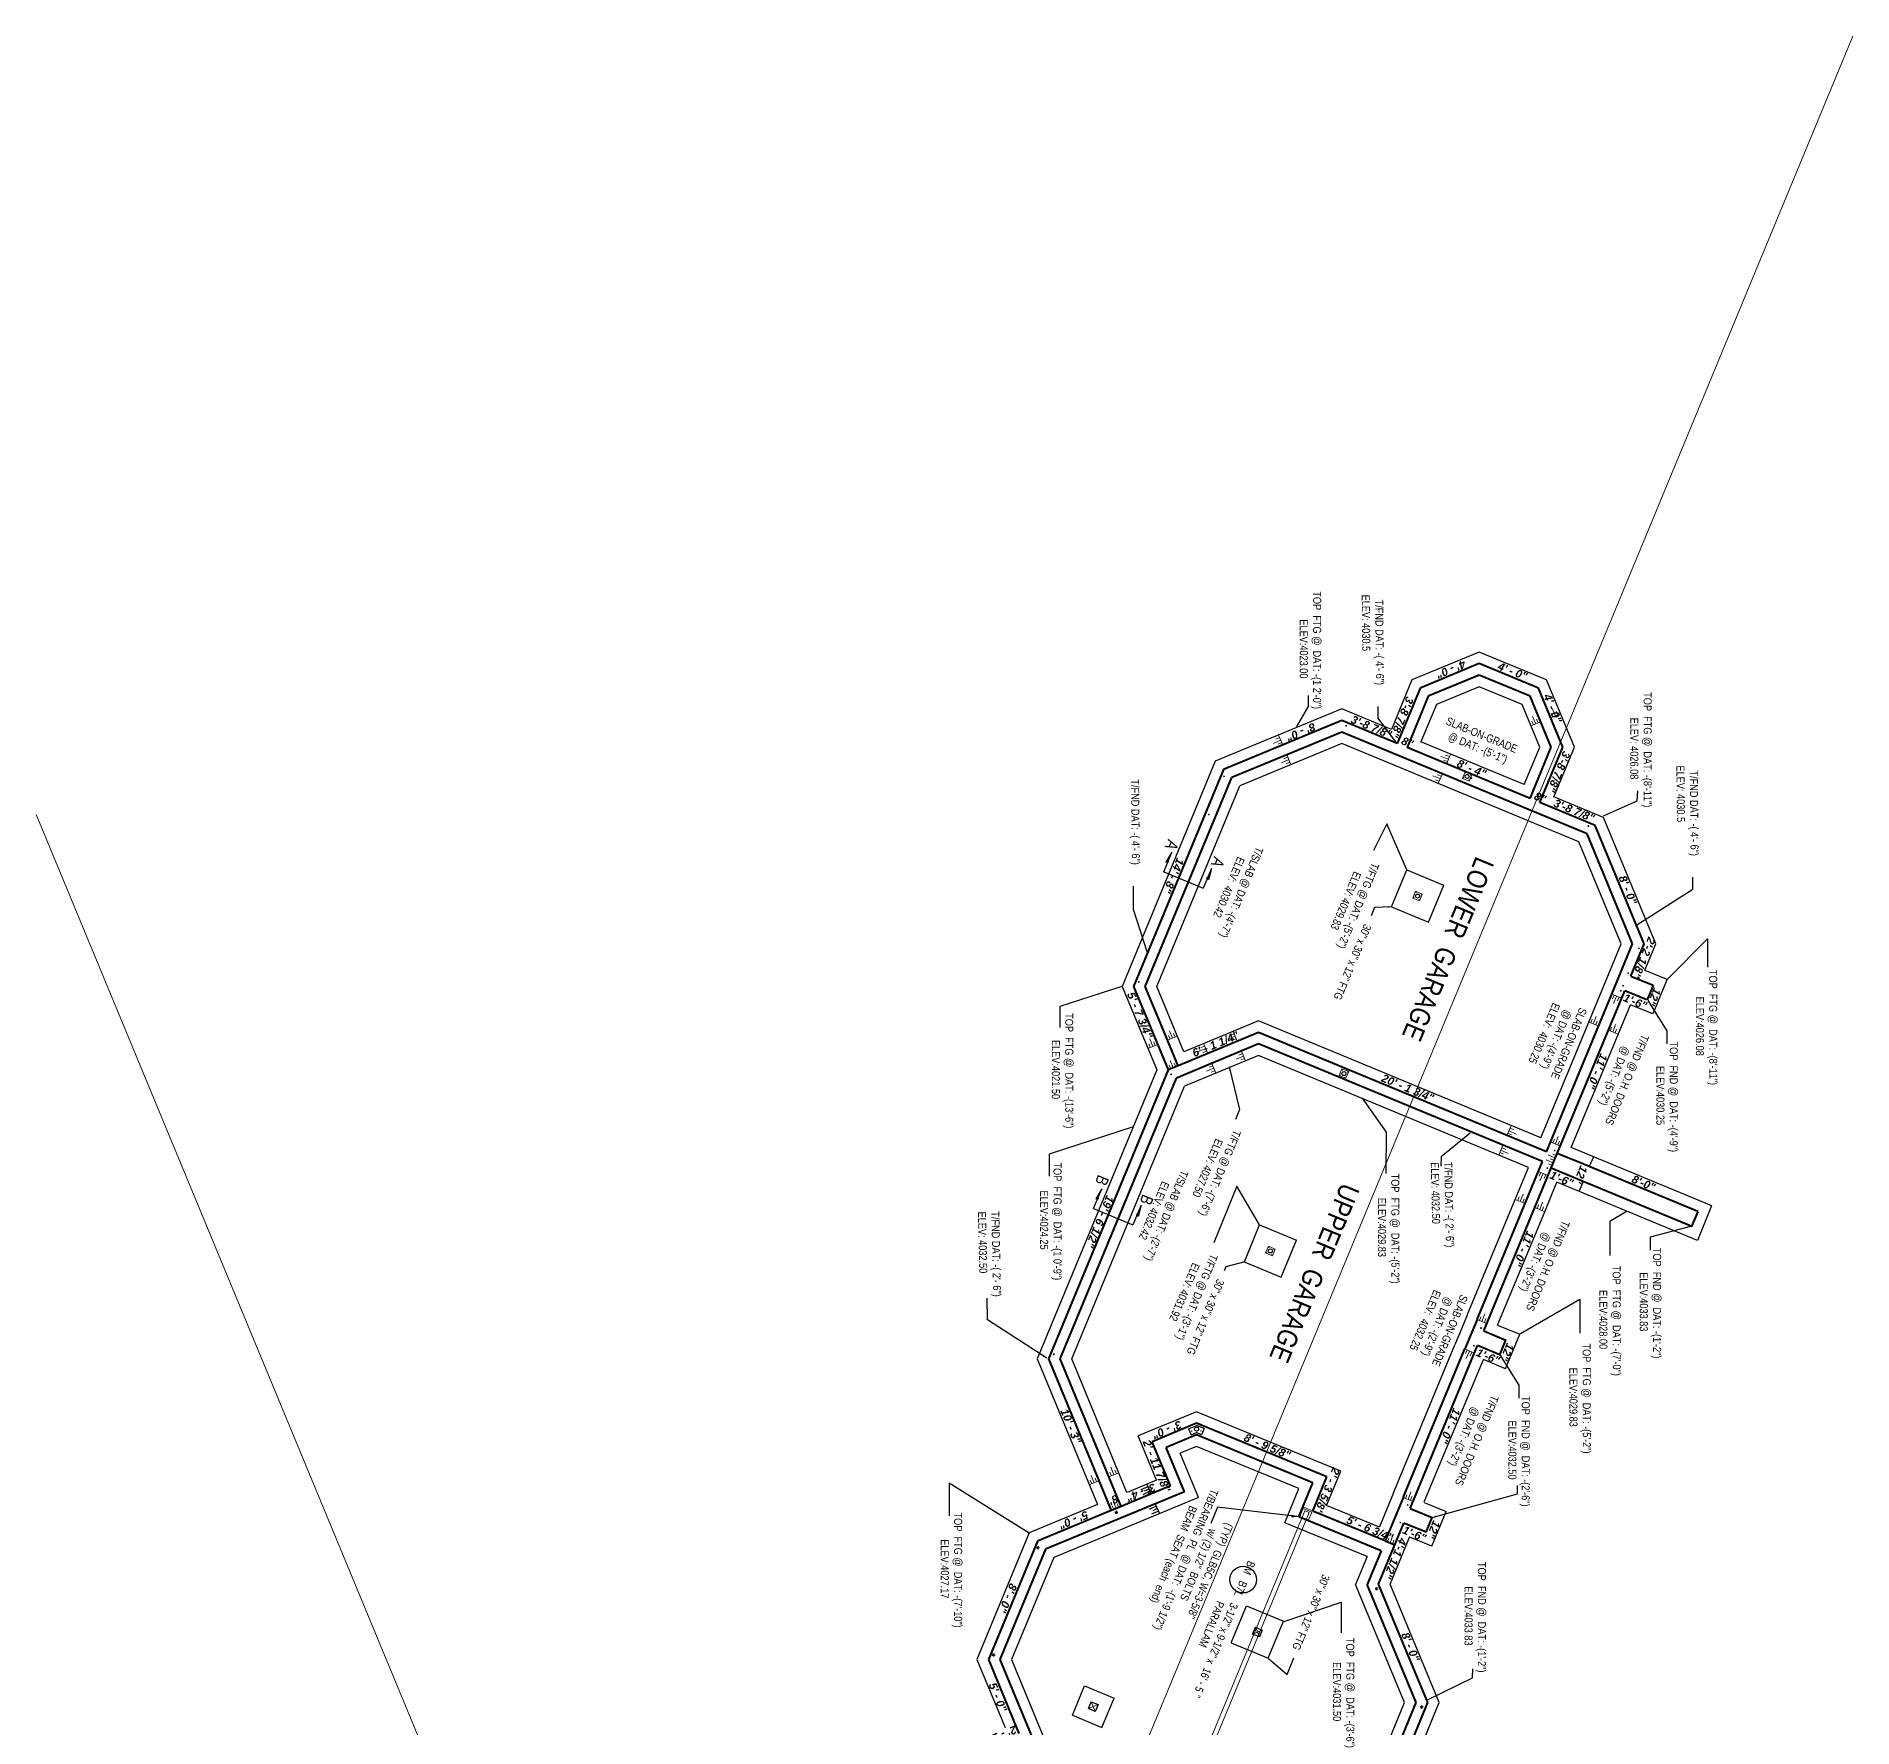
# Model space of a CAD drawing. Extents: x 1662 to 3024, y -14186 to -10515.
# Drawn here: x 1662 to 3024, y -11782 to -10515 of the extents above; entities that cross this region are included whole.
import ezdxf

# ---------------------------------------------------------------- set-up
doc = ezdxf.new("R2010")
doc.units = 0
doc.header["$LTSCALE"] = 50
doc.header["$MEASUREMENT"] = 0
doc.linetypes.add('HIDDEN', pattern=[0.375, 0.25, -0.125])
for name, color, linetype, lineweight in [('BEAMS TEXT', 3, 'CONTINUOUS', 20), ('FLOOR BEAMS', 3, 'HIDDEN', 20), ('FOOTING', 7, 'HIDDEN', 30), ('FOOTING TEXT', 7, 'CONTINUOUS', 9), ('FOUNDATION', 7, 'CONTINUOUS', 40), ('FOUNDATION TEXT', 7, 'CONTINUOUS', 9), ('LAYOUT', 6, 'CONTINUOUS', 9), ('WALL FRAMING', 7, 'CONTINUOUS', 30)]:
    doc.layers.add(name, color=color, linetype=linetype, lineweight=lineweight)
for name, color, linetype in [('FL FRAMING STEEL', 7, 'CONTINUOUS'), ('LLTEXT', 7, 'CONTINUOUS'), ('STEEL', 5, 'CONTINUOUS')]:
    doc.layers.add(name, color=color, linetype=linetype)
doc.styles.add('ARCHENT', font='technical.ttf', dxfattribs={"height": 2})
doc.styles.add('ARCHENTLTD', font='technical.ttf', dxfattribs={"height": 6})
doc.dimstyles.new('ARCHENT', dxfattribs={"dimtxt": 6, "dimasz": 6, "dimexe": 9, "dimexo": 3, "dimgap": 1, "dimtad": 0, "dimtoh": 1, "dimdec": 3, "dimzin": 0, "dimdsep": 46, "dimlunit": 4, "dimtxsty": 'ARCHENTLTD', "dimcen": 6, "dimaunit": 1, "dimadec": 0, "dimazin": 0, "dimtfac": 1, "dimtdec": 3, "dimtofl": 0, "dimtmove": 0, "dimatfit": 3, "dimfxl": 1, "dimfrac": 2, "dimtolj": 1, "dimtzin": 0, "dimarcsym": 0})
doc.dimstyles.new('ARCHENTLTD', dxfattribs={"dimtxt": 2, "dimasz": 3, "dimexe": 6, "dimexo": 3, "dimgap": 2, "dimtad": 0, "dimdec": 3, "dimzin": 1, "dimdsep": 46, "dimlunit": 4, "dimtxsty": 'ARCHENT', "dimcen": 2, "dimadec": 0, "dimazin": 0, "dimtfac": 1, "dimtdec": 3, "dimtofl": 0, "dimtmove": 0, "dimatfit": 3, "dimfxl": 1, "dimfrac": 2, "dimtolj": 1, "dimtzin": 0, "dimarcsym": 0})

msp = doc.modelspace()

# ---------------------------------------------------------------- hatches: boundary and pattern name
at = {"layer": 'STEEL', "linetype": 'Continuous', "lineweight": 20, "ltscale": 15}
h = msp.add_hatch(color=256, dxfattribs=at)
h.paths.add_polyline_path([(2731.9812, -11070.8735, 0.084647794), (2732.1041, -11070.9015), (2732.3749, -11070.2477, 0.084647794), (2732.2682, -11070.1806, 1)])
h.paths.add_polyline_path([(2732.3749, -11070.2477), (2732.1041, -11070.9015, 0.301355905), (2732.4616, -11070.6918), (2732.4794, -11070.6487, 0.301355905)])
h = msp.add_hatch(color=256, dxfattribs=at)
h.paths.add_polyline_path([(2733.7889, -11066.5094, -0.084647794), (2733.8956, -11066.5766), (2733.6248, -11067.2303, -0.084647794), (2733.5019, -11067.2024, -1)])
h.paths.add_polyline_path([(2733.6248, -11067.2303), (2733.8956, -11066.5766, -0.301355905), (2734.0001, -11066.9776), (2733.9822, -11067.0207, -0.301355905)])
h = msp.add_hatch(color=256, dxfattribs=at)
h.paths.add_polyline_path([(2737.483, -11068.0396, 0.084647794), (2737.3601, -11068.0116), (2737.0893, -11068.6654, 0.084647794), (2737.196, -11068.7325, 1)])
h.paths.add_polyline_path([(2737.0893, -11068.6654), (2737.3601, -11068.0116, 0.301355905), (2737.0027, -11068.2213), (2736.9848, -11068.2644, 0.301355905)])
h = msp.add_hatch(color=256, dxfattribs=at)
h.paths.add_polyline_path([(2735.6754, -11072.4037, -0.084647794), (2735.5687, -11072.3365), (2735.8395, -11071.6828, -0.084647794), (2735.9624, -11071.7108, -1)])
h.paths.add_polyline_path([(2735.8395, -11071.6828), (2735.5687, -11072.3365, -0.301355905), (2735.4642, -11071.9355), (2735.482, -11071.8925, -0.301355905)])
h = msp.add_hatch(color=256, dxfattribs=at)
h.paths.add_polyline_path([(2694.7925, -11160.5386, 0.084647794), (2694.9155, -11160.5666), (2695.1863, -11159.9128, 0.084647794), (2695.0795, -11159.8457, 1)])
h.paths.add_polyline_path([(2695.1863, -11159.9128), (2694.9155, -11160.5666, 0.301355905), (2695.2729, -11160.3569), (2695.2907, -11160.3138, 0.301355905)])
h = msp.add_hatch(color=256, dxfattribs=at)
h.paths.add_polyline_path([(2696.6002, -11156.1745, -0.084647794), (2696.7069, -11156.2417), (2696.4361, -11156.8954, -0.084647794), (2696.3132, -11156.8674, -1)])
h.paths.add_polyline_path([(2696.4361, -11156.8954), (2696.7069, -11156.2417, -0.301355905), (2696.8114, -11156.6427), (2696.7935, -11156.6858, -0.301355905)])
h = msp.add_hatch(color=256, dxfattribs=at)
h.paths.add_polyline_path([(2698.4867, -11162.0688, -0.084647794), (2698.38, -11162.0016), (2698.6508, -11161.3479, -0.084647794), (2698.7737, -11161.3759, -1)])
h.paths.add_polyline_path([(2698.6508, -11161.3479), (2698.38, -11162.0016, -0.301355905), (2698.2755, -11161.6006), (2698.2934, -11161.5575, -0.301355905)])
h = msp.add_hatch(color=256, dxfattribs=at)
h.paths.add_polyline_path([(2700.2944, -11157.7047, 0.084647794), (2700.1714, -11157.6767), (2699.9006, -11158.3305, 0.084647794), (2700.0073, -11158.3976, 1)])
h.paths.add_polyline_path([(2699.9006, -11158.3305), (2700.1714, -11157.6767, 0.301355905), (2699.814, -11157.8864), (2699.7961, -11157.9295, 0.301355905)])
h = msp.add_hatch(color=256, dxfattribs=at)
h.paths.add_polyline_path([(2639.6497, -11293.5384, 0.084647794), (2639.7726, -11293.5663), (2640.0434, -11292.9126, 0.084647794), (2639.9367, -11292.8454, 1)])
h.paths.add_polyline_path([(2640.0434, -11292.9126), (2639.7726, -11293.5663, 0.301355905), (2640.1301, -11293.3567), (2640.1479, -11293.3136, 0.301355905)])
h = msp.add_hatch(color=256, dxfattribs=at)
h.paths.add_polyline_path([(2641.4574, -11289.1743, -0.084647794), (2641.5641, -11289.2414), (2641.2933, -11289.8952, -0.084647794), (2641.1704, -11289.8672, -1)])
h.paths.add_polyline_path([(2641.2933, -11289.8952), (2641.5641, -11289.2414, -0.301355905), (2641.6686, -11289.6424), (2641.6507, -11289.6855, -0.301355905)])
h = msp.add_hatch(color=256, dxfattribs=at)
h.paths.add_polyline_path([(2643.3439, -11295.0685, -0.084647794), (2643.2372, -11295.0014), (2643.508, -11294.3476, -0.084647794), (2643.6309, -11294.3756, -1)])
h.paths.add_polyline_path([(2643.508, -11294.3476), (2643.2372, -11295.0014, -0.301355905), (2643.1327, -11294.6004), (2643.1505, -11294.5573, -0.301355905)])
h = msp.add_hatch(color=256, dxfattribs=at)
h.paths.add_polyline_path([(2645.1515, -11290.7045, 0.084647794), (2645.0286, -11290.6765), (2644.7578, -11291.3302, 0.084647794), (2644.8645, -11291.3974, 1)])
h.paths.add_polyline_path([(2644.7578, -11291.3302), (2645.0286, -11290.6765, 0.301355905), (2644.6712, -11290.8862), (2644.6533, -11290.9292, 0.301355905)])
h = msp.add_hatch(color=256, dxfattribs=at)
h.paths.add_polyline_path([(2586.2728, -11422.1833, -0.084647794), (2586.3795, -11422.2505), (2586.1087, -11422.9042, -0.084647794), (2585.9858, -11422.8762, -1)])
h.paths.add_polyline_path([(2586.1087, -11422.9042), (2586.3795, -11422.2505, -0.301355905), (2586.484, -11422.6515), (2586.4661, -11422.6946, -0.301355905)])
h = msp.add_hatch(color=256, dxfattribs=at)
h.paths.add_polyline_path([(2589.967, -11423.7135, 0.084647794), (2589.844, -11423.6855), (2589.5732, -11424.3393, 0.084647794), (2589.6799, -11424.4064, 1)])
h.paths.add_polyline_path([(2589.5732, -11424.3393), (2589.844, -11423.6855, 0.301355905), (2589.4866, -11423.8952), (2589.4687, -11423.9383, 0.301355905)])
h = msp.add_hatch(color=256, dxfattribs=at)
h.paths.add_polyline_path([(2584.4651, -11426.5474, 0.084647794), (2584.5881, -11426.5754), (2584.8588, -11425.9216, 0.084647794), (2584.7521, -11425.8545, 1)])
h.paths.add_polyline_path([(2584.8588, -11425.9216), (2584.5881, -11426.5754, 0.301355905), (2584.9455, -11426.3657), (2584.9633, -11426.3226, 0.301355905)])
h = msp.add_hatch(color=256, dxfattribs=at)
h.paths.add_polyline_path([(2588.1593, -11428.0776, -0.084647794), (2588.0526, -11428.0104), (2588.3234, -11427.3567, -0.084647794), (2588.4463, -11427.3847, -1)])
h.paths.add_polyline_path([(2588.3234, -11427.3567), (2588.0526, -11428.0104, -0.301355905), (2587.9481, -11427.6094), (2587.966, -11427.5663, -0.301355905)])
at = {"layer": 'WALL FRAMING', "lineweight": 9, "ltscale": 150}
for points in [[(2644.146, -11031.691, 1), (2644.146, -11031.066, 1)], [(2552.4707, -11069.6455, 1), (2552.4707, -11069.0205, 1)], [(2737.5579, -11070.5216, 1), (2738.1381, -11070.7539, 1)], [(2541.1223, -11098.2704, 1), (2541.1223, -11097.6454, 1)], [(2825.6574, -11106.922, 1), (2825.6574, -11106.297, 1)], [(2863.6038, -11198.6007, 1), (2863.6038, -11197.9757, 1)], [(2855.4769, -11217.1752, 1), (2855.4769, -11216.5502, 1)], [(2488.5942, -11223.7504, 1), (2488.5942, -11223.1254, 1)], [(2849.9992, -11230.3905, 1), (2849.9992, -11229.7655, 1)], [(2851.6523, -11226.5395, 1), (2851.6523, -11225.9145, 1)], [(2512.7908, -11293.01, 1), (2512.7908, -11292.385, 1)], [(2800.3431, -11350.1951, 1), (2800.3431, -11349.5701, 1)], [(2794.8582, -11363.4176, 1), (2794.8582, -11362.7926, 1)], [(2745.1971, -11483.2303, 1), (2745.1971, -11482.6053, 1)], [(2424.7991, -11502.8738, 1), (2424.7991, -11502.2488, 1)], [(2424.7991, -11502.8738, 1), (2424.7991, -11502.2488, 1)], [(2424.7991, -11502.906, 1), (2424.7991, -11502.281, 1)], [(2424.8443, -11502.9059, 1), (2424.8443, -11502.2809, 1)], [(2739.7193, -11496.4456, 1), (2739.7193, -11495.8206, 1)], [(2690.1528, -11615.8927, 1), (2690.1528, -11615.2677, 1)], [(2472.0298, -11620.9424, 1), (2471.4537, -11621.1847, 1)], [(2684.6751, -11629.108, 1), (2684.6751, -11628.483, 1)], [(2412.9459, -11647.9932, 1), (2412.9459, -11647.3682, 1)], [(2666.8442, -11678.6901, 1), (2666.8442, -11678.0651, 1)], [(2379.6789, -11728.2202, 1), (2379.6789, -11727.5952, 1)], [(2700.7081, -11767.3464, 1), (2700.7081, -11766.7214, 1)]]:
    msp.add_hatch(color=256, dxfattribs=at).paths.add_polyline_path(points)

# ---------------------------------------------------------------- linework, layer by layer
at = {"layer": 'BEAMS TEXT', "linetype": 'Continuous', "lineweight": 30, "ltscale": 75}
msp.add_circle((2566.8399, -11671.5168), 10, dxfattribs=at)
at = {"layer": 'FLOOR BEAMS', "ltscale": 50}
for p, q in [((2538.171, -11801.3043), (2613.1519, -11619.8469)), ((2541.4233, -11802.6514), (2616.4024, -11621.2001)), ((2616.4024, -11621.2001), (2613.1519, -11619.8469))]:
    msp.add_line(p, q, dxfattribs=at)
at = {"layer": 'FOOTING', "ltscale": 75}
for p, q in [((2743.7969, -10976.1892), (2693.3288, -10997.0938)), ((2794.266, -10997.0933), (2743.7991, -10976.1892)), ((2693.3284, -10997.0949), (2677.9522, -11034.2163)), ((2743.7991, -11002.1657), (2711.6965, -11015.463)), ((2775.8995, -11015.463), (2743.7969, -11002.1657)), ((2815.1717, -11047.5618), (2794.2676, -10997.0949)), ((2711.6981, -11015.4615), (2700.1228, -11043.4067)), ((2789.1952, -11047.564), (2775.8979, -11015.4615)), ((2640.8069, -11018.8196), (2545.9645, -11058.0774)), ((2677.9522, -11034.2163), (2640.8093, -11018.8196)), ((2777.6113, -11075.5279), (2700.1228, -11043.4067)), ((2640.8027, -11044.7961), (2564.3345, -11076.4484)), ((2818.5222, -11118.467), (2640.8002, -11044.7961)), ((2777.6113, -11075.5279), (2789.1952, -11047.5618)), ((2799.7819, -11084.7183), (2815.1717, -11047.564)), ((2545.9627, -11058.0792), (2476.0362, -11226.7966)), ((2502.0129, -11226.8043), (2564.3361, -11076.4468)), ((2836.8937, -11100.1022), (2799.7819, -11084.7183)), ((2876.1522, -11194.9488), (2836.8952, -11100.1037)), ((2850.1757, -11194.9442), (2818.5207, -11118.4654)), ((2825.8977, -11253.514), (2850.1757, -11194.9422)), ((2867.9561, -11214.7048), (2876.1513, -11194.9514)), ((2867.9561, -11214.7048), (2884.5744, -11221.4549)), ((2476.0362, -11226.8143), (2502.0654, -11289.3738)), ((2513.411, -11254.1732), (2502.0129, -11226.7855)), ((2884.5925, -11221.4979), (2873.9517, -11247.3879)), ((2812.8027, -11347.6452), (2857.2421, -11240.5295)), ((2873.8897, -11247.373), (2857.2421, -11240.5295)), ((2522.4247, -11275.8318), (2513.411, -11254.1732)), ((2578.323, -11252.6183), (2522.4247, -11275.8318)), ((2767.7486, -11331.1352), (2578.323, -11252.6183)), ((2789.9152, -11340.3233), (2825.8977, -11253.514)), ((2578.3382, -11278.6047), (2522.9536, -11301.6544)), ((2758.5546, -11353.3043), (2578.3382, -11278.6047)), ((2502.0654, -11289.3557), (2412.2953, -11505.93)), ((2438.2718, -11505.9386), (2522.9536, -11301.6544)), ((2789.9152, -11340.3233), (2767.7486, -11331.1352)), ((2780.7254, -11362.4942), (2758.5546, -11353.3043)), ((2918.0991, -11391.2905), (2812.8027, -11347.6452)), ((2829.4029, -11354.5006), (2826.3524, -11361.9215)), ((2770.7716, -11386.5083), (2780.7254, -11362.4942)), ((2792.8761, -11395.6757), (2802.073, -11373.5077)), ((2907.4047, -11417.1677), (2802.073, -11373.5077)), ((2821.7899, -11373.0204), (2818.7572, -11380.398)), ((2734.7758, -11473.3497), (2770.7716, -11386.5083)), ((2757.6204, -11480.6551), (2792.8761, -11395.6757)), ((2734.7758, -11473.3497), (2725.585, -11495.5229)), ((2757.6204, -11480.6551), (2774.2696, -11487.5562)), ((2763.5179, -11513.4125), (2774.2476, -11487.5499)), ((2412.2953, -11505.9309), (2457.5443, -11615.2969)), ((2479.739, -11606.1163), (2438.2718, -11505.9364)), ((2679.6359, -11606.3772), (2725.585, -11495.5229)), ((2702.6009, -11613.2728), (2746.8907, -11506.5177)), ((2763.5227, -11513.4117), (2746.8907, -11506.5177)), ((2531.9156, -11545.6582), (2488.1707, -11563.8146)), ((2640.0646, -11590.2084), (2531.9147, -11545.6579)), ((2501.8998, -11596.9694), (2488.1707, -11563.8146)), ((2531.9493, -11571.6286), (2519.5191, -11576.7878)), ((2608.6813, -11603.2371), (2531.9493, -11571.6286)), ((2533.2489, -11609.9444), (2519.5191, -11576.7878)), ((2501.903, -11596.9619), (2479.745, -11606.1188)), ((2494.5686, -11599.9867), (2497.7711, -11607.3177)), ((2629.3882, -11615.9576), (2640.0646, -11590.2084)), ((2457.5442, -11615.2971), (2406.4408, -11636.4416)), ((2533.2477, -11609.9474), (2424.8003, -11654.8184)), ((2495.2734, -11601.8644), (2490.0352, -11604.1714)), ((2496.8856, -11605.5251), (2491.6474, -11607.8321)), ((2496.0795, -11603.6947), (2492.6716, -11605.1956)), ((2500.9423, -11614.5897), (2504.1448, -11621.9207)), ((2598.0088, -11628.9768), (2608.6813, -11603.2371)), ((2679.6363, -11606.3763), (2669.0883, -11631.8149)), ((2702.4327, -11613.6787), (2719.0546, -11620.4303)), ((2501.6471, -11616.4674), (2496.4268, -11618.8148)), ((2503.2875, -11620.1155), (2498.0673, -11622.4629)), ((2502.4673, -11618.2914), (2499.0711, -11619.8186)), ((2708.3333, -11646.4284), (2719.087, -11620.5079)), ((2406.4392, -11636.4432), (2367.1289, -11731.2426)), ((2677.0403, -11674.8833), (2691.8629, -11639.1554)), ((2708.3674, -11646.4142), (2691.6948, -11639.561)), ((2424.8018, -11654.8169), (2393.1054, -11731.2549)), ((2659.8087, -11654.1948), (2651.1433, -11675.0932)), ((2687.8991, -11763.5578), (2651.1433, -11675.1086)), ((2713.8762, -11763.5274), (2677.0403, -11674.8833)), ((2367.1289, -11731.2449), (2388.3207, -11782.4628)), ((2393.1054, -11731.2527), (2419.6712, -11795.4589)), ((2656.3179, -11840.0384), (2687.8991, -11763.5578)), ((2674.7076, -11858.3854), (2713.8762, -11763.53))]:
    msp.add_line(p, q, dxfattribs=at)
at = {"layer": 'FOOTING', "lineweight": 9, "ltscale": 75}
for p, q in [((2789.9333, -11028.4534), (2782.5406, -11031.5107)), ((2784.4195, -11030.817), (2783.1672, -11028.0909)), ((2786.2369, -11029.9821), (2783.7322, -11024.5299)), ((2788.0543, -11029.1472), (2786.802, -11026.4211)), ((2804.5714, -11022.3964), (2797.1786, -11025.4537)), ((2799.0576, -11024.76), (2797.8052, -11022.0339)), ((2800.875, -11023.9251), (2798.3702, -11018.4729)), ((2802.6924, -11023.0902), (2801.44, -11020.3641)), ((2594.9167, -11042.1439), (2589.4645, -11044.6487)), ((2594.0818, -11040.3265), (2591.3557, -11041.5789)), ((2593.3881, -11038.4475), (2596.4454, -11045.8403)), ((2595.7516, -11043.9613), (2593.0255, -11045.2137)), ((2600.9737, -11056.782), (2595.5215, -11059.2867)), ((2600.1388, -11054.9646), (2597.4127, -11056.2169)), ((2599.4451, -11053.0856), (2602.5024, -11060.4783)), ((2720.7024, -11056.432), (2715.076, -11054.3478)), ((2721.3972, -11054.5565), (2718.584, -11053.5145)), ((2722.2353, -11052.7373), (2719.1696, -11060.1266)), ((2601.8086, -11058.5993), (2599.0825, -11059.8517)), ((2714.6347, -11071.0656), (2709.0083, -11068.9814)), ((2715.3294, -11069.1901), (2712.5162, -11068.1481)), ((2716.1675, -11067.3709), (2713.1019, -11074.7602)), ((2720.0077, -11058.3075), (2717.1945, -11057.2654)), ((2713.94, -11072.9411), (2711.1268, -11071.899)), ((2844.9555, -11233.2742), (2843.7519, -11236.0221)), ((2846.7875, -11234.0766), (2844.3802, -11239.5725)), ((2848.6194, -11234.879), (2847.4158, -11237.627)), ((2513.8773, -11265.6606), (2511.6231, -11260.1001)), ((2562.4383, -11267.8773), (2559.3787, -11260.4855)), ((2832.9877, -11256.4555), (2825.5984, -11253.3899)), ((2827.4176, -11254.228), (2828.4597, -11251.4148)), ((2829.2931, -11254.9227), (2831.3772, -11249.2963)), ((2831.1685, -11255.6174), (2832.2106, -11252.8042)), ((2847.6213, -11262.5232), (2840.232, -11259.4576)), ((2842.0512, -11260.2957), (2843.0933, -11257.4825)), ((2843.9267, -11260.9904), (2846.0108, -11255.364)), ((2845.8021, -11261.6851), (2846.8442, -11258.8719)), ((2495.3821, -11273.3135), (2502.7738, -11270.2538)), ((2497.2245, -11272.535), (2496.0974, -11269.7548)), ((2499.078, -11271.7836), (2496.8238, -11266.2232)), ((2500.9314, -11271.0322), (2499.8043, -11268.252)), ((2510.1814, -11267.1904), (2517.5732, -11264.1308)), ((2512.0238, -11266.412), (2510.8967, -11263.6318)), ((2515.7308, -11264.9092), (2514.6037, -11262.129)), ((2538.7438, -11273.386), (2533.1833, -11275.6402)), ((2537.9924, -11271.5325), (2535.2121, -11272.6596)), ((2540.2736, -11277.0819), (2537.2139, -11269.6901)), ((2560.9085, -11264.1814), (2555.348, -11266.4356)), ((2560.1571, -11262.3279), (2557.3769, -11263.455)), ((2561.6599, -11266.0349), (2558.8797, -11267.162)), ((2512.5609, -11288.5671), (2511.4338, -11285.7869)), ((2514.4144, -11287.8157), (2512.1602, -11282.2552)), ((2516.2679, -11287.0643), (2515.1408, -11284.2841)), ((2539.4952, -11275.2395), (2536.7149, -11276.3666)), ((2544.8668, -11288.1853), (2539.3063, -11290.4395)), ((2544.1154, -11286.3318), (2541.3352, -11287.4589)), ((2546.3966, -11291.8812), (2543.337, -11284.4894)), ((2567.0315, -11278.9808), (2561.4711, -11281.2349)), ((2566.2801, -11277.1273), (2563.4999, -11278.2544)), ((2567.7829, -11280.8342), (2565.0027, -11281.9613)), ((2568.5614, -11282.6766), (2565.5017, -11275.2849)), ((2545.6182, -11290.0388), (2542.838, -11291.1659)), ((2767.6879, -11331.2815), (2764.6223, -11338.6707)), ((2765.3181, -11336.7925), (2768.0428, -11338.048)), ((2766.1551, -11334.9761), (2771.6044, -11337.487)), ((2766.9921, -11333.1597), (2769.7167, -11334.4151)), ((2799.0764, -11344.2005), (2800.1185, -11341.3873)), ((2800.9519, -11344.8952), (2803.036, -11339.2688)), ((2802.8273, -11345.5899), (2803.8694, -11342.7767)), ((2761.6144, -11345.9126), (2758.5487, -11353.3019)), ((2759.2446, -11351.4237), (2761.9692, -11352.6792)), ((2760.0815, -11349.6073), (2765.5309, -11352.1182)), ((2760.9185, -11347.7908), (2763.6432, -11349.0463)), ((2800.911, -11355.5489), (2795.4601, -11353.0415)), ((2800.0752, -11357.3659), (2797.3497, -11356.1122)), ((2801.7468, -11353.7319), (2799.0214, -11352.4782)), ((2789.9169, -11366.3409), (2788.7132, -11369.0889)), ((2791.7488, -11367.1433), (2789.3415, -11372.6392)), ((2793.5808, -11367.9458), (2792.3771, -11370.6937)), ((2799.372, -11359.2439), (2793.921, -11356.7364)), ((2798.5362, -11361.0608), (2795.8107, -11359.8071)), ((2774.5561, -11388.0785), (2776.6402, -11382.4521)), ((2778.2507, -11389.6114), (2770.8614, -11386.5457)), ((2772.6806, -11387.3838), (2773.7227, -11384.5706)), ((2776.4315, -11388.7732), (2777.4736, -11385.9601)), ((2792.8843, -11395.6791), (2785.495, -11392.6134)), ((2787.3142, -11393.4515), (2788.3563, -11390.6383)), ((2789.1897, -11394.1462), (2791.2738, -11388.5199)), ((2791.0651, -11394.841), (2792.1072, -11392.0278)), ((2743.9863, -11477.2487), (2745.0284, -11474.4355)), ((2745.8617, -11477.9434), (2747.9459, -11472.317)), ((2747.7372, -11478.6381), (2748.7793, -11475.8249)), ((2734.6757, -11499.3293), (2733.472, -11502.0772)), ((2736.5076, -11500.1317), (2734.1004, -11505.6276)), ((2738.3396, -11500.9341), (2737.136, -11503.6821)), ((2469.9238, -11592.8626), (2467.6696, -11587.3021)), ((2451.4286, -11600.5154), (2458.8204, -11597.4558)), ((2453.271, -11599.737), (2452.1439, -11596.9568)), ((2455.1245, -11598.9856), (2452.8703, -11593.4252)), ((2456.978, -11598.2342), (2455.8509, -11595.454)), ((2466.2279, -11594.3924), (2473.6197, -11591.3327)), ((2468.0703, -11593.614), (2466.9432, -11590.8337)), ((2471.7773, -11592.1112), (2470.6502, -11589.3309)), ((2471.71, -11618.0951), (2469.4558, -11612.5347)), ((2473.5635, -11617.3437), (2472.4364, -11614.5635)), ((2688.5442, -11610.6246), (2689.5862, -11607.8114)), ((2690.4196, -11611.3193), (2692.5038, -11605.6929)), ((2692.2951, -11612.014), (2693.3372, -11609.2008)), ((2469.8565, -11618.8465), (2468.7294, -11616.0663)), ((2675.0978, -11643.2665), (2676.1399, -11640.4533)), ((2676.9733, -11643.9612), (2679.0574, -11638.3348)), ((2678.8487, -11644.6559), (2679.8908, -11641.8427))]:
    msp.add_line(p, q, dxfattribs=at)
at = {"layer": 'FOOTING', "ltscale": 50}
for p, q in [((2677.988, -11167.1432), (2689.4685, -11139.4268)), ((2689.4209, -11139.5418), (2717.1373, -11151.0223)), ((2705.7044, -11178.6237), (2717.1849, -11150.9073)), ((2677.9404, -11167.2582), (2705.6568, -11178.7387)), ((2567.7186, -11433.2026), (2579.1991, -11405.4863)), ((2579.1515, -11405.6012), (2606.8679, -11417.0817)), ((2595.435, -11444.6831), (2606.9155, -11416.9668)), ((2567.671, -11433.3176), (2595.3874, -11444.7981)), ((2659.8749, -11654.2706), (2598.0333, -11629.0354)), ((2668.9425, -11632.0495), (2629.3474, -11615.8922)), ((2557.8958, -11718.9484), (2569.3763, -11691.232)), ((2569.3763, -11691.232), (2597.0927, -11702.7125)), ((2585.6122, -11730.4289), (2597.0927, -11702.7125)), ((2557.8958, -11718.9484), (2585.6122, -11730.4289)), ((2438.8124, -11773.2158), (2447.9969, -11751.0427)), ((2447.9969, -11751.0427), (2470.17, -11760.2271)), ((2460.9856, -11782.4002), (2470.17, -11760.2271)), ((2438.8124, -11773.2158), (2460.9856, -11782.4002))]:
    msp.add_line(p, q, dxfattribs=at)
at = {"layer": 'FOOTING TEXT', "linetype": 'Continuous', "lineweight": 30, "ltscale": 25}
for p, q in [((2507.3298, -11140.9106), (2513.4513, -11126.1247)), ((2513.4372, -11126.1257), (2508.9568, -11133.6305)), ((2508.9568, -11133.6305), (2511.1735, -11133.433)), ((2543.0204, -11138.3667), (2536.8988, -11153.1526)), ((2543.0204, -11138.3667), (2540.8913, -11146.8439)), ((2507.3298, -11140.9106), (2536.8988, -11153.1526)), ((2540.8913, -11146.8439), (2539.4617, -11145.1385)), ((2454.6684, -11393.3225), (2460.79, -11378.5365)), ((2460.7759, -11378.5376), (2456.2955, -11386.0424)), ((2454.6684, -11393.3225), (2484.2374, -11405.5645)), ((2456.2955, -11386.0424), (2458.5121, -11385.8449)), ((2490.359, -11390.7786), (2484.2374, -11405.5645)), ((2488.23, -11399.2558), (2486.8004, -11397.5504)), ((2490.359, -11390.7786), (2488.23, -11399.2558))]:
    msp.add_line(p, q, dxfattribs=at)
at = {"layer": 'FOUNDATION', "ltscale": 25}
for p, q in [((2743.798, -10984.8479), (2699.4518, -11003.2167)), ((2788.1442, -11003.2167), (2743.798, -10984.8479)), ((2743.798, -10993.507), (2705.5747, -11009.3396)), ((2782.0213, -11009.3396), (2743.798, -10993.507)), ((2699.4518, -11003.2167), (2682.2809, -11044.6708)), ((2705.5747, -11009.3396), (2689.6711, -11047.7343)), ((2797.8539, -11047.5629), (2782.0213, -11009.3396)), ((2806.513, -11047.5629), (2788.1442, -11003.2167)), ((2781.94, -11085.9824), (2797.8539, -11047.5629)), ((2789.3302, -11089.0459), (2806.513, -11047.5629)), ((2512.3519, -11601.3), (2475.4069, -11616.5677))]:
    msp.add_line(p, q, dxfattribs=at)
at = {"layer": 'FOUNDATION', "ltscale": 75}
for p, q in [((2640.8059, -11027.4783), (2552.0848, -11064.2023)), ((2682.2809, -11044.6708), (2640.8059, -11027.4783)), ((2640.8037, -11036.1374), (2558.2142, -11070.3235)), ((2824.6457, -11112.3452), (2640.8037, -11036.1374)), ((2781.94, -11085.9824), (2689.6711, -11047.7343)), ((2552.0848, -11064.2023), (2484.6949, -11226.7995)), ((2493.3542, -11226.8011), (2558.2142, -11070.3235)), ((2830.7702, -11106.2239), (2789.3302, -11089.0459)), ((2867.4935, -11194.9476), (2830.7702, -11106.2239)), ((2858.8344, -11194.9454), (2824.6457, -11112.3452)), ((2843.2551, -11232.5311), (2858.8344, -11194.9454)), ((2484.6949, -11226.7995), (2510.7241, -11289.3589)), ((2506.0251, -11257.247), (2493.3542, -11226.8011)), ((2794.2423, -11350.7769), (2843.2551, -11232.5311)), ((2518.1103, -11286.2859), (2506.0251, -11257.247)), ((2578.3259, -11261.2795), (2518.1103, -11286.2859)), ((2578.332, -11269.9421), (2516.8215, -11295.5412)), ((2791.179, -11358.1672), (2578.332, -11269.9421)), ((2510.7241, -11289.3589), (2420.954, -11505.9333)), ((2429.6131, -11505.9354), (2516.8215, -11295.5412)), ((2742.1661, -11476.4129), (2791.179, -11358.1672)), ((2814.3996, -11369.9571), (2797.7484, -11363.0552)), ((2903.0776, -11406.7142), (2814.3996, -11369.9571)), ((2742.1661, -11476.4129), (2732.9753, -11498.5862)), ((2420.954, -11505.9333), (2467.995, -11619.6308)), ((2475.4069, -11616.5677), (2429.6131, -11505.9354)), ((2687.0262, -11609.4405), (2732.9753, -11498.5862)), ((2608.5509, -11624.4387), (2619.1424, -11598.8942)), ((2619.012, -11620.0958), (2629.6035, -11594.5513)), ((2522.7969, -11605.6138), (2418.6808, -11648.6927)), ((2687.0262, -11609.4405), (2673.3302, -11642.4714)), ((2467.995, -11619.6308), (2412.5603, -11642.5674)), ((2412.5603, -11642.5674), (2375.7875, -11731.2471)), ((2418.6808, -11648.6927), (2384.4467, -11731.2505)), ((2670.266, -11649.8613), (2659.802, -11675.0975)), ((2696.5583, -11763.5481), (2659.802, -11675.0975)), ((2705.2175, -11763.5383), (2668.3781, -11674.8858)), ((2375.7875, -11731.2471), (2398.7477, -11786.7387)), ((2384.4467, -11731.2505), (2409.2204, -11791.1253)), ((2662.4477, -11846.1543), (2696.5583, -11763.5481)), ((2668.5775, -11852.2703), (2705.2175, -11763.5383))]:
    msp.add_line(p, q, dxfattribs=at)
at = {"layer": 'FOUNDATION', "ltscale": 50}
for p, q in [((2857.4783, -11219.0836), (2867.4926, -11194.9454)), ((2802.3468, -11351.9712), (2852.9085, -11230.0985)), ((2794.2423, -11350.7769), (2578.3259, -11261.2795)), ((2747.1651, -11484.9814), (2802.3478, -11351.9716)), ((2818.9633, -11358.8587), (2802.3468, -11351.9712)), ((2907.6455, -11395.6175), (2818.9633, -11358.8587)), ((2759.1942, -11502.9575), (2763.7926, -11491.8735)), ((2691.956, -11618.0579), (2742.5702, -11496.0669)), ((2531.9271, -11554.3152), (2498.6202, -11568.1392)), ((2629.6077, -11594.553), (2531.9262, -11554.3148)), ((2512.3518, -11601.3), (2498.6202, -11568.1392)), ((2531.9386, -11562.9721), (2509.0698, -11572.4638)), ((2522.7969, -11605.6138), (2509.0698, -11572.4638)), ((2619.1491, -11598.8969), (2531.9377, -11562.9717)), ((2670.266, -11649.8613), (2608.5509, -11624.4387)), ((2673.3469, -11642.4782), (2619.012, -11620.0958)), ((2704.0096, -11635.9735), (2708.6321, -11624.8316)), ((2668.3781, -11674.8858), (2687.3985, -11629.1455))]:
    msp.add_line(p, q, dxfattribs=at)
at = {"layer": 'FOUNDATION', "ltscale": 1.5}
for p, q in [((2857.477, -11219.0831), (2874.1519, -11225.8562)), ((2869.5322, -11236.9321), (2852.9085, -11230.0985)), ((2874.1519, -11225.8562), (2869.5934, -11236.9474)), ((2518.1103, -11286.2859), (2510.7251, -11289.3594)), ((2907.6131, -11395.6041), (2903.0506, -11406.7029)), ((2747.1651, -11484.9814), (2763.8161, -11491.8833)), ((2759.1957, -11502.9581), (2742.5661, -11496.0652)), ((2475.4059, -11616.5653), (2468.0148, -11619.6247)), ((2691.9548, -11618.0575), (2708.6321, -11624.8316)), ((2673.3302, -11642.4714), (2680.5785, -11645.4785)), ((2704.0096, -11635.9735), (2687.3611, -11629.1301))]:
    msp.add_line(p, q, dxfattribs=at)
at = {"layer": 'FOUNDATION', "lineweight": 9, "ltscale": 75}
msp.add_line((2850.6454, -11235.5944), (2843.2551, -11232.5311), dxfattribs=at)
at = {"layer": 'FOUNDATION', "lineweight": 20, "ltscale": 75}
for p, q in [((2804.6963, -11346.4487), (2797.306, -11343.3854)), ((2795.5055, -11368.6219), (2788.1152, -11365.5586)), ((2749.5564, -11479.4762), (2742.1661, -11476.4129)), ((2740.3656, -11501.6495), (2732.9753, -11498.5862)), ((2694.2489, -11612.9079), (2686.8587, -11609.8446))]:
    msp.add_line(p, q, dxfattribs=at)
at = {"layer": 'FOUNDATION', "linetype": 'HIDDEN', "lineweight": 30, "ltscale": 75}
msp.add_line((2918.0451, -11391.2681), (2907.3993, -11417.1655), dxfattribs=at)
at = {"layer": 'FOUNDATION', "color": 7, "lineweight": 9, "ltscale": 75}
for p, q in [((2609.0596, -11624.6482), (2611.7459, -11618.2107)), ((2611.7459, -11618.2107), (2618.2183, -11620.8769)), ((2615.532, -11627.3145), (2618.2183, -11620.8769))]:
    msp.add_line(p, q, dxfattribs=at)
at = {"layer": 'FOUNDATION', "lineweight": 50, "ltscale": 1.5}
for centre in [(2471.7417, -11621.0635), (2412.9459, -11647.6807), (2666.8442, -11678.3776), (2379.6789, -11727.9077), (2700.7081, -11767.0339)]:
    msp.add_circle(centre, 0.5, dxfattribs=at)
at = {"layer": 'LAYOUT', "color": 6, "ltscale": 150}
for p, q in [((2385.2523, -12056.8448), (3023.7798, -10514.624)), ((2222.4055, -12450.1006), (1662.0612, -11097.9389))]:
    msp.add_line(p, q, dxfattribs=at)
at = {"layer": 'STEEL', "linetype": 'HIDDEN', "lineweight": 20}
for p, q in [((2733.2357, -11065.8756), (2731.1419, -11070.9305)), ((2738.3224, -11067.9826), (2733.2357, -11065.8756)), ((2736.2285, -11073.0375), (2738.3224, -11067.9826)), ((2731.1419, -11070.9305), (2736.2285, -11073.0375)), ((2696.047, -11155.5407), (2693.9532, -11160.5956)), ((2693.9532, -11160.5956), (2699.0399, -11162.7026)), ((2701.1337, -11157.6477), (2696.047, -11155.5407)), ((2699.0399, -11162.7026), (2701.1337, -11157.6477)), ((2640.9042, -11288.5405), (2638.8104, -11293.5954)), ((2645.9908, -11290.6474), (2640.9042, -11288.5405)), ((2638.8104, -11293.5954), (2643.897, -11295.7023)), ((2643.897, -11295.7023), (2645.9908, -11290.6474)), ((2585.7196, -11421.5495), (2583.6258, -11426.6044)), ((2590.8063, -11423.6565), (2585.7196, -11421.5495)), ((2588.7124, -11428.7114), (2590.8063, -11423.6565)), ((2583.6258, -11426.6044), (2588.7124, -11428.7114))]:
    msp.add_line(p, q, dxfattribs=at)
at = {"layer": 'STEEL', "color": 5, "linetype": 'Continuous'}
for p, q in [((2525.9064, -11558.4529), (2531.9723, -11555.9535)), ((2525.9064, -11558.4529), (2527.792, -11563.0291)), ((2537.5516, -11558.2915), (2531.9723, -11555.9535)), ((2537.5569, -11558.2937), (2535.6561, -11562.8835)), ((2527.792, -11563.0291), (2531.9184, -11561.3288)), ((2535.6561, -11562.8835), (2531.9184, -11561.3288))]:
    msp.add_line(p, q, dxfattribs=at)
at = {"layer": 'STEEL', "color": 5, "linetype": 'Continuous', "const_width": 0.5}
for points in [[(2528.0039, -11560.2622, -1), (2528.4661, -11560.0717, -1)], [(2534.9884, -11560.083, -1), (2535.4507, -11559.8925, -1)]]:
    msp.add_lwpolyline(points, format="xyb", close=True, dxfattribs=at)
at = {"layer": 'STEEL', "lineweight": 30, "ltscale": 75}
for centre in [(2734.7275, -11069.411), (2697.5388, -11159.0761), (2642.396, -11292.14), (2587.2114, -11425.0849), (2587.2115, -11425.1491), (2531.9619, -11558.6313)]:
    msp.add_circle(centre, 1.5, dxfattribs=at)
at = {"layer": 'WALL FRAMING', "color": 6, "lineweight": 9, "ltscale": 75}
for p, q in [((2618.0039, -11619.6805), (2611.6211, -11617.034)), ((2581.0704, -11709.3014), (2573.8843, -11712.278)), ((2578.9657, -11714.3828), (2575.9891, -11707.1967)), ((2458.0674, -11765.1925), (2450.8813, -11768.169)), ((2455.9626, -11770.2738), (2452.986, -11763.0877))]:
    msp.add_line(p, q, dxfattribs=at)
at = {"layer": 'WALL FRAMING', "color": 6, "ltscale": 75}
for points in [[(2581.0704, -11709.3014), (2578.9657, -11714.3828), (2573.8843, -11712.278), (2575.9891, -11707.1967)], [(2458.0674, -11765.1925), (2455.9626, -11770.2738), (2450.8813, -11768.169), (2452.986, -11763.0877)]]:
    msp.add_lwpolyline(points, close=True, dxfattribs=at)
at = {"layer": 'WALL FRAMING', "color": 9, "linetype": 'Continuous', "lineweight": 5, "ltscale": 150}
for centre in [(2644.146, -11031.3785), (2552.4707, -11069.333), (2737.848, -11070.6378), (2541.1223, -11097.9579), (2825.6574, -11106.6095), (2863.6038, -11198.2882), (2855.4769, -11216.8627), (2488.5942, -11223.4379), (2849.9992, -11230.078), (2851.6523, -11226.227), (2512.7908, -11292.6975), (2800.336, -11349.8898), (2794.8582, -11363.1051), (2745.1971, -11482.9178), (2424.7991, -11502.5613), (2424.7991, -11502.5613), (2424.7991, -11502.5613), (2424.7991, -11502.5935), (2424.8443, -11502.5934), (2739.7193, -11496.1331), (2690.1528, -11615.5802), (2471.7417, -11621.0635), (2684.6751, -11628.7955), (2412.9459, -11647.6807), (2666.8442, -11678.3776), (2379.6789, -11727.9077), (2700.7081, -11767.0339)]:
    msp.add_circle(centre, 0.3125, dxfattribs=at)

# ---------------------------------------------------------------- texts
at = {"layer": 'BEAMS TEXT', "linetype": 'Continuous', "lineweight": 9, "insert": (2538.5656, -11703.0806), "char_height": 6, "attachment_point": 5, "rotation": 247.6375, "style": 'ARCHENTLTD'}
msp.add_mtext('BM   B7L   3-1/2" x 9-1/2" x  16\' - 5 "\\PPARALLAM \\P\\P  ', dxfattribs=at)
at = {"layer": 'FOOTING TEXT', "ltscale": 50, "char_height": 6, "attachment_point": 5, "style": 'ARCHENT'}
for s, insert, rotation in [(' TOP  FTG @  DAT: -(1 2\'-0") \\PELEV:4023.00', (2617.2335, -10973.8318), 270), (' TOP  FTG @  DAT: -(8\'-11") \\PELEV: 4026.08', (2865.0375, -11048.4666), 270), (' TOP  FTG @  DAT: -(8\'-11") \\PELEV:4026.08', (2914.1989, -11256.652), 270.0927778), (' TOP  FTG @  DAT: -(13\'-6") \\PELEV:4021.50', (2431.384, -11289.1176), 270), (' TOP  FTG @  DAT: -(1 0\'-9") \\PELEV:4024.25', (2422.5973, -11401.9563), 270), (' TOP  FTG @  DAT: -(5\'-2") \\PELEV:4029.83', (2675.8657, -11407.4622), 270.0927778), (' TOP  FTG @  DAT: -(7\'-0") \\PELEV:4028.00', (2841.8188, -11476.5574), 270.0927778), (' TOP  FTG @  DAT: -(5\'-2") \\PELEV:4029.83', (2819.3968, -11534.7748), 270.0927778), (' TOP  FTG @  DAT: -(7\'-10") \\PELEV:4027.17', (2348.0976, -11663.4031), 270), (' TOP  FTG @  DAT: -(3\'-6") \\PELEV:4031.50', (2642.1021, -11755.4735), 270.0927778)]:
    msp.add_mtext(s, dxfattribs=dict(at, insert=insert, rotation=rotation))
at = {"layer": 'FOUNDATION TEXT', "char_height": 6, "attachment_point": 1, "style": 'ARCHENT'}
for s, insert, rotation in [('  T/FND DAT: -( 4\'- 6")\\PELEV: 4030.5', (2671.7418, -10932.9933), 270.5823002), ('  T/FND DAT: -( 4\'- 6")\\PELEV: 4030.5', (2907.6216, -11061.0874), 270.5823002), ('  T/FND DAT: -( 4\'- 6")', (2488.7296, -11067.7531), 270.5823002), ('T/FND DAT: -( 2\'- 6")\\PELEV: 4032.50', (2723.4799, -11358.297), 271.3015268), ('T/FND DAT: -( 2\'- 6")\\PELEV: 4032.50', (2383.975, -11395.3201), 271.3015268)]:
    msp.add_mtext(s, dxfattribs=dict(at, insert=insert, rotation=rotation))
at = {"layer": 'FOUNDATION TEXT', "color": 1, "lineweight": 20, "ltscale": 75, "char_height": 6, "width": 48.625, "attachment_point": 1, "style": 'ARCHENTLTD'}
for s, insert, rotation in [('{\\fArial|b1|i1|c0|p34;4\' - 0"}', (2734.3607, -10987.5906), 202.29838), ('{\\fArial|b1|i1|c0|p34;4\' - 0"}', (2759.3699, -10983.5126), 338.2303902), ('{\\fArial|b1|i1|c0|p34;3\'-8 7/8"}', (2694.9685, -11011.2971), 247.6508347), ('{\\fArial|b1|i1|c0|p34;4\' - 0"}', (2797.4228, -11006.7813), 292.29838), ('{\\fArial|b1|i1|c0|p34;8\' - 0"}', (2621.8632, -11034.5613), 202.6508347), ('{\\fArial|b1|i1|c0|p34;3\'-8 7/8"}', (2649.2603, -11023.3984), 337.6508347), ('{\\fArial|b1|i1|c0|p34;8"}', (2687.1434, -11039.4194), 337.6508347), ('{\\fArial|b1|i1|c0|p34;8\' - 4"}', (2728.7466, -11056.3478), 337.6508347), ('{\\fArial|b1|i1|c0|p34;3\'-8 7/8"}', (2812.4566, -11052.1294), 247.6508347), ('{\\fArial|b1|i1|c0|p34;8"}', (2786.6814, -11080.8301), 337.6508347), ('{\\fArial|b1|i1|c0|p34;3\'-8 7/8"}', (2801.2626, -11086.1265), 337.6508347), ('{\\fArial|b1|i1|c0|p34;14\' - 8"}', (2522.7514, -11132.33), 247.4667725), ('{\\fArial|b1|i1|c0|p34;8\' - 0"}', (2853.6383, -11142.9089), 292.6508347), ('{\\fArial|b1|i1|c0|p34;2\'-2 1/8"}', (2876.1827, -11191.5842), 247.6508347), ('{\\fArial|b1|i1|c0|p34;5\' - 7 3/4"}', (2485.1445, -11230.2877), 292.4667725), ('{\\fArial|b1|i1|c0|p34;6\' - 1 1/4"}', (2527.9412, -11274.3519), 22.4667725), ('{\\fArial|b1|i1|c0|p34;11\' - 0"}', (2840.3455, -11278.9028), 247.6508347), ('{\\fArial|b1|i1|c0|p34;20\' - 1 3/4"}', (2672.2438, -11292.2658), 337.4667725), ('{\\fArial|b1|i1|c0|p34;19\' - 6 1/2"}', (2470.1198, -11385.1368), 247.4667725), ('{\\fArial|b1|i1|c0|p34;11\' - 0"}', (2785.1698, -11411.8969), 247.6508347), ('{\\fArial|b1|i1|c0|p34;10\' - 3"}', (2435.2262, -11542.6212), 292.4667725), ('{\\fArial|b1|i1|c0|p34;11\' - 0"}', (2730.0689, -11544.7107), 247.6508347), ('{\\fArial|b1|i1|c0|p34;3\' - 0"}', (2521.4565, -11557.6877), 202.2855903), ('{\\fArial|b1|i1|c0|p34;2\' - 11 7/8"}', (2496.9187, -11565.9748), 292.2855903), ('{\\fArial|b1|i1|c0|p34;8\' - 9 5/8"}', (2569.1284, -11561.6707), 337.2855903), ('{\\fArial|b1|i1|c0|p34;2\' - 3 5/8"}', (2639.6246, -11589.1908), 247.2855903), ('{\\fArial|b1|i1|c0|p34;3\' - 4"}', (2502.0087, -11604.716), 202.2855903), ('{\\fArial|b1|i1|c0|p34;8"}', (2474.0812, -11613.2018), 202.2855903), ('{\\fArial|b1|i1|c0|p34;5\' - 0"}', (2451.52, -11625.2691), 202.2855903), ('{\\fArial|b1|i1|c0|p34;5\' - 6 3/4"}', (2646.0383, -11623.455), 337.2855903), ('{\\fArial|b1|i1|c0|p34;4\'-1 1/2"}', (2689.7747, -11641.8348), 247.6508347), ('{\\fArial|b1|i1|c0|p34;8\' - 0"}', (2397.5981, -11676.0382), 247.2855903), ('{\\fArial|b1|i1|c0|p34;8\' - 0"}', (2690.754, -11710.2386), 292.2855903), ('{\\fArial|b1|i1|c0|p34;5\' - 0"}', (2381.4496, -11747.967), 292.2855903), ('{\\fArial|b1|i1|c0|p34;2\' - 11 5/8"}', (2397.7419, -11786.3314), 202.2855903)]:
    msp.add_mtext(s, dxfattribs=dict(at, insert=insert, rotation=rotation))
at = {"layer": 'FOUNDATION TEXT', "ltscale": 50, "attachment_point": 5, "style": 'ARCHENT'}
for s, insert, char_height, rotation in [('SLAB-ON-GRADE\\P @ DAT: -(5\'-1")', (2743.4098, -11043.7391), 6, 337.5), ('T/SLAB @ DAT: -(4\'-7")\\PELEV:  4030.42', (2560.8222, -11154.3885), 6, 247.5), ('T/FTG @ DAT: -(5\'-2")\\PELEV: 4029.83', (2648.4288, -11164.5208), 6, 247.5), ('LOWER  GARAGE', (2720.397, -11198.8506), 15, 247.5), ('30" x 30" x 12" FTG', (2648.7088, -11208.6178), 6, 247.5), ('SLAB-ON-GRADE\\P @ DAT: -(4\'-9")\\PELEV:  4030.25', (2801.796, -11265.7741), 6, 247.5), ('T/FND @ O.H. DOORS\\P @ DAT: -(5\'-2")', (2849.2141, -11294.5969), 6, 247.5), (' TOP  FND @  DAT: -(4\'-9") \\PELEV:4030.25', (2884.6005, -11308.6059), 6, 270), ('T/FTG @ DAT: -(7\'-6")\\PELEV: 4027.50', (2544.7602, -11364.8463), 6, 247.5), ('T/SLAB @ DAT: -(2\'-7")\\PELEV: 4032.42', (2504.6597, -11396.7897), 6, 247.5), ('UPPER  GARAGE', (2620.2036, -11441.7602), 15, 247.5), ('T/FND @ O.H. DOORS\\P @ DAT: -(3\'-2")', (2789.8909, -11434.0646), 6, 247.5), (' TOP  FND @  DAT: -(1\'-2") \\PELEV:4033.83', (2872.1401, -11463.2616), 6, 270), ('T/FTG @ DAT: -(3\'-1")\\PELEV: 4031.92', (2527.4433, -11457.8905), 6, 247.5), ('30" x 30" x 12" FTG', (2538.494, -11474.6998), 6, 247.5), ('SLAB-ON-GRADE\\P @ DAT: -(2\'-9")\\PELEV:  4032.25', (2712.5823, -11480.9568), 6, 247.5), ('T/FND @ O.H. DOORS\\P @ DAT: -(3\'-2")', (2736.5785, -11564.9821), 6, 247.5), (' TOP  FND @  DAT: -(2\'-6") \\PELEV:4032.50', (2773.6216, -11574.3412), 6, 270), ('30" x 30" x 12" FTG', (2617.6552, -11696.0314), 6, 247.5), (' TOP  FND @  DAT: -(1\'-2") \\PELEV:4033.83', (2740.787, -11698.7302), 6, 270)]:
    msp.add_mtext(s, dxfattribs=dict(at, insert=insert, char_height=char_height, rotation=rotation))
at = {"layer": 'FOUNDATION TEXT', "lineweight": 30, "ltscale": 50, "char_height": 9, "attachment_point": 5, "rotation": 247.51939, "style": 'ARCHENT'}
for s, insert in [('A', (2513.3918, -11120.8733)), ('A', (2547.9089, -11133.8488)), ('B', (2461.077, -11372.2763)), ('B', (2494.4786, -11386.8919))]:
    msp.add_mtext(s, dxfattribs=dict(at, insert=insert))
at = {"layer": 'FOUNDATION TEXT', "color": 1, "lineweight": 20, "ltscale": 75, "char_height": 6, "attachment_point": 1, "style": 'ARCHENTLTD'}
for s, insert, rotation in [('{\\fArial|b1|i1|c0|p34;1\'-6"}', (2853.5596, -11231.9654), 337.2855903), ('{\\fArial|b1|i1|c0|p34;12"}', (2880.3766, -11229.7001), 247.2855903), ('{\\fArial|b1|i1|c0|p34;1\'-6"}', (2798.398, -11364.9214), 337.2855903), ('{\\fArial|b1|i1|c0|p34;12"}', (2825.3209, -11362.935), 247.2855903), ('{\\fArial|b1|i1|c0|p34;8\'-0"}', (2859.8337, -11367.9753), 337.2855903), ('{\\fArial|b1|i1|c0|p34;1\'-6"}', (2743.2157, -11497.9314), 337.2855903), ('{\\fArial|b1|i1|c0|p34;12"}', (2770.1334, -11495.9428), 247.2855903), ('{\\fArial|b1|i1|c0|p34;12"}', (2714.9608, -11628.9298), 247.2855903), ('{\\fArial|b1|i1|c0|p34;1\'-6"}', (2688.0109, -11630.9964), 337.2855903)]:
    msp.add_mtext(s, dxfattribs=dict(at, insert=insert, rotation=rotation))
at = {"layer": 'LLTEXT', "color": 7, "lineweight": 9, "ltscale": 1.5, "insert": (2527.7664, -11658.0955), "char_height": 6, "attachment_point": 5, "rotation": 247.4545069, "style": 'ARCHENT'}
msp.add_mtext(' (TYP)  GLB5C, W=3-5/8"\\Pw/ (2) 1/2"  BOLTS\\PT/BEARING  PL  @ DAT:  -(1\'-9 1/2")\\PBEAM  SEAT (each  end)', dxfattribs=at)

# ---------------------------------------------------------------- leaders
at = {"layer": 'FL FRAMING STEEL', "color": 7, "lineweight": 9, "ltscale": 50}
msp.add_leader([(2609.0477, -11624.4956), (2547.5254, -11617.0663), (2542.5326, -11629.3501)], dimstyle='ARCHENT', override={"dimgap": 1, "dimtad": 0}, dxfattribs=at)
at = {"layer": 'FOOTING TEXT', "ltscale": 10}
for points in [[(2606.987, -11031.9946), (2615.756, -11016.9831), (2615.756, -11008.7645)], [(2836.981, -11099.0516), (2862.2972, -11087.7911), (2862.699, -11080.1499)], [(2689.4685, -11139.4268), (2674.4846, -11104.8188), (2664.6179, -11124.9206)], [(2678.237, -11167.2377), (2665.3125, -11167.6817), (2662.8337, -11173.9542)], [(2884.8183, -11221.6424), (2914.9406, -11191.2424), (2914.9406, -11212.3749)], [(2475.8297, -11226.8289), (2429.4763, -11241.7693), (2429.4763, -11257.5587)], [(2556.211, -11287.1492), (2564.1034, -11319.0059), (2561.1987, -11326.6672)], [(2656.0708, -11310.6114), (2673.9411, -11335.9985), (2673.8919, -11367.1186)], [(2484.447, -11332.069), (2421.3543, -11352.5116), (2421.3543, -11369.0338)], [(2579.1515, -11405.6012), (2562.0525, -11376.6512), (2544.8064, -11419.0349)], [(2854.7388, -11395.3377), (2841.6863, -11403.1135), (2841.6863, -11428.4047)], [(2568.0222, -11433.3198), (2553.8583, -11436.9), (2552.6189, -11440.0363)], [(2774.7999, -11486.8889), (2819.2642, -11461.3309), (2819.2642, -11486.622)], [(2406.4392, -11636.6514), (2346.5207, -11599.265), (2346.3836, -11623.7718)], [(2585.7331, -11730.5179), (2599.907, -11742.6332), (2604.7513, -11730.097)]]:
    msp.add_leader(points, dimstyle='ARCHENTLTD', override={"dimgap": 1, "dimtad": 0}, dxfattribs=at)
at = {"layer": 'FOOTING TEXT', "ltscale": 75}
msp.add_leader([(2597.5347, -11702.8423), (2640.1933, -11688.3207), (2640.1933, -11711.3155)], dimstyle='ARCHENTLTD', override={"dimgap": 1, "dimtad": 0}, dxfattribs=at)
at = {"layer": 'FOUNDATION TEXT', "ltscale": 10}
for points in [[(2681.7945, -11044.1955), (2668.1483, -11025.8364), (2668.1483, -11016.8719)], [(2494.8962, -11200.9518), (2484.5744, -11169.1965), (2484.5744, -11151.5971)], [(2861.9964, -11180.6408), (2904.0281, -11153.9305), (2904.0281, -11144.966)], [(2737.0465, -11336.8537), (2715.1509, -11354.5528), (2715.1286, -11361.6359)], [(2419.5232, -11505.5584), (2375.2597, -11476.8321), (2374.9396, -11460.4641)]]:
    msp.add_leader(points, dimstyle='ARCHENTLTD', override={"dimgap": 1, "dimtad": 0}, dxfattribs=at)
at = {"layer": 'FOUNDATION TEXT', "lineweight": 9, "ltscale": 10}
for points in [[(2870.3126, -11237.2684), (2884.48, -11260.0033), (2884.48, -11269.7505)], [(2902.1332, -11406.7181), (2872.0196, -11414.659), (2872.0196, -11424.4062)], [(2759.3336, -11503.0037), (2773.501, -11525.7386), (2773.501, -11535.4858)], [(2708.6321, -11624.8316), (2772.4934, -11607.1723), (2772.4934, -11601.0321)], [(2705.603, -11761.3066, -3866.473), (2738.8577, -11744.9947, -3866.473), (2738.8912, -11738.3336, -3866.473)]]:
    msp.add_leader(points, dimstyle='ARCHENTLTD', override={"dimgap": 1, "dimtad": 0}, dxfattribs=at)

doc.saveas('drawing.dxf')
